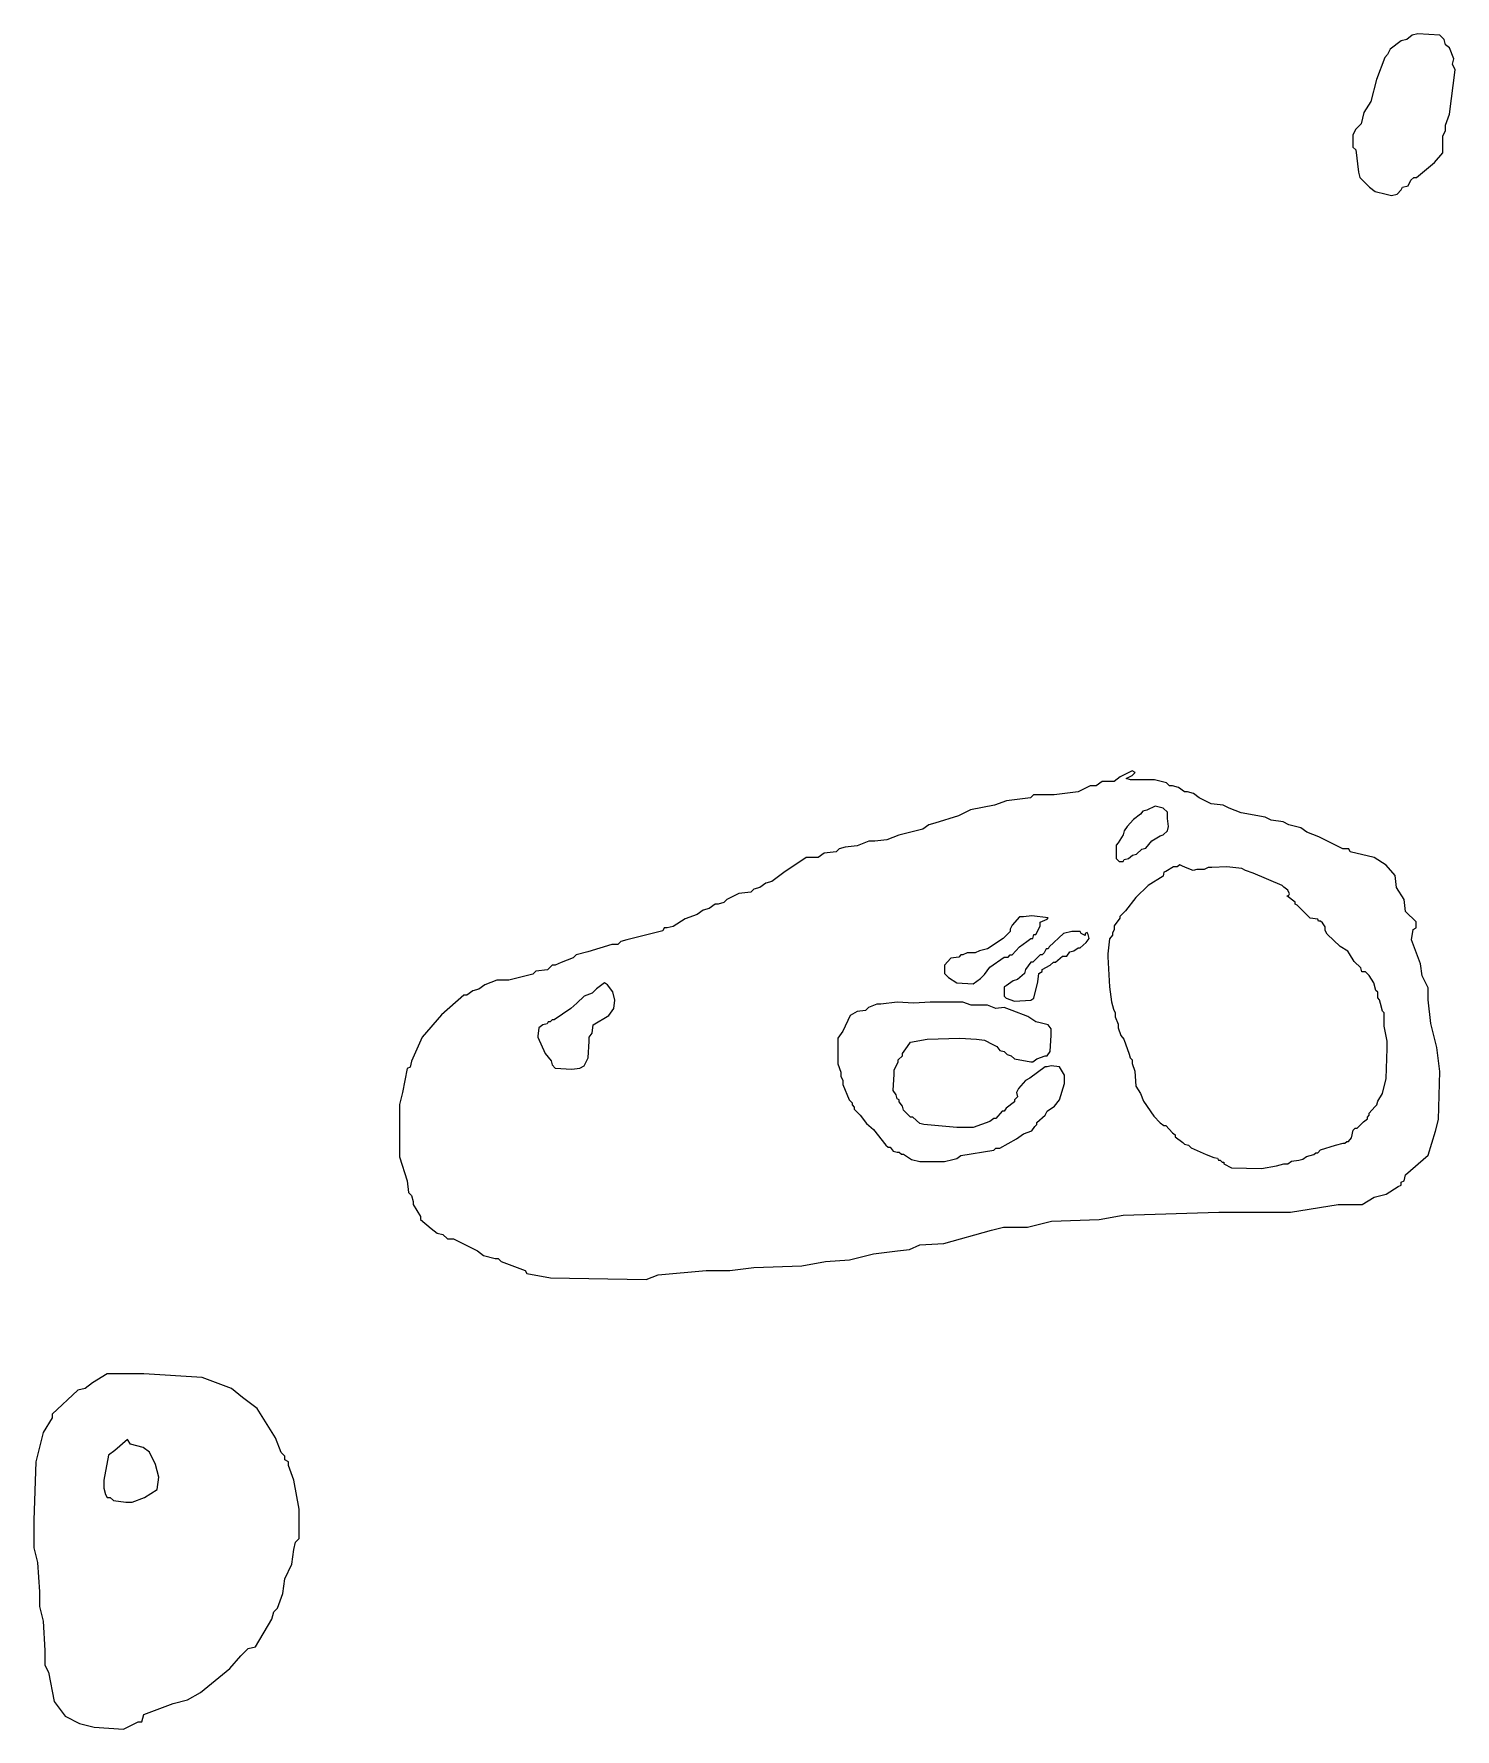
# Model space of a CAD drawing. Header units: metres. Extents: x 7.85 to 9.96, y 7.56 to 10.07.
import ezdxf

# ---------------------------------------------------------------- set-up
doc = ezdxf.new("R2010")
doc.units = ezdxf.units.M

msp = doc.modelspace()

# ---------------------------------------------------------------- linework, layer by layer
at = {"color": 31}
for points in [[(9.80474, 9.90306), (9.80884, 9.89896), (9.81294, 9.86619), (9.81499, 9.858), (9.82932, 9.84366), (9.83752, 9.83752), (9.8539, 9.83342), (9.86209, 9.83137), (9.87029, 9.83342), (9.87643, 9.83956), (9.87848, 9.84366), (9.88667, 9.84571), (9.89077, 9.8539), (9.89487, 9.858), (9.89896, 9.858), (9.92559, 9.88053), (9.93788, 9.89487), (9.93788, 9.91125), (9.93788, 9.91944), (9.94197, 9.92764), (9.94197, 9.93583), (9.94812, 9.95222), (9.95631, 10.0178), (9.95222, 10.026), (9.95426, 10.0341), (9.94812, 10.0505), (9.94197, 10.0546), (9.93993, 10.0628), (9.93378, 10.069), (9.90101, 10.071), (9.89282, 10.069), (9.88462, 10.0628), (9.87643, 10.0608), (9.86005, 10.0485), (9.85595, 10.0403), (9.85185, 10.0362), (9.83956, 10.0034), (9.83137, 9.97065), (9.82113, 9.95426), (9.81703, 9.93788), (9.80884, 9.92968), (9.80474, 9.92149), (9.80474, 9.90511)], [(8.39054, 8.40607), (8.40163, 8.37059), (8.40385, 8.35285), (8.40828, 8.34841), (8.4105, 8.33954), (8.4105, 8.33511), (8.42159, 8.31737), (8.42159, 8.31294), (8.43711, 8.29963), (8.44598, 8.29298), (8.45485, 8.29076), (8.4615, 8.28411), (8.47037, 8.28411), (8.50585, 8.26637), (8.51472, 8.25972), (8.53246, 8.25528), (8.53689, 8.25528), (8.54133, 8.25085), (8.5768, 8.23755), (8.57902, 8.23311), (8.6145, 8.22646), (8.75641, 8.22424), (8.77415, 8.23089), (8.84511, 8.23755), (8.88058, 8.23755), (8.91606, 8.24198), (8.98702, 8.2442), (9.0225, 8.25085), (9.05797, 8.25307), (9.09345, 8.26194), (9.12893, 8.26637), (9.14667, 8.26859), (9.16219, 8.27524), (9.19767, 8.27746), (9.26862, 8.29741), (9.28636, 8.30185), (9.32184, 8.30185), (9.35732, 8.31072), (9.42828, 8.31294), (9.46375, 8.31959), (9.60567, 8.32402), (9.67662, 8.32402), (9.7121, 8.32402), (9.78305, 8.33511), (9.81853, 8.33511), (9.83627, 8.3462), (9.85401, 8.35063), (9.87175, 8.36172), (9.87618, 8.36394), (9.87618, 8.36837), (9.88062, 8.37059), (9.88284, 8.37946), (9.9161, 8.40828), (9.92718, 8.44376), (9.93162, 8.4615), (9.93384, 8.53246), (9.9294, 8.56793), (9.92053, 8.60341), (9.9161, 8.63889), (9.9161, 8.65663), (9.90723, 8.67437), (9.90501, 8.69211), (9.89171, 8.72758), (9.89392, 8.74311), (9.89836, 8.74532), (9.89836, 8.75419), (9.88284, 8.76971), (9.88062, 8.78745), (9.86953, 8.80519), (9.86732, 8.82293), (9.85401, 8.83845), (9.83627, 8.84954), (9.80079, 8.85841), (9.79858, 8.86284), (9.78971, 8.86284), (9.75423, 8.88058), (9.73649, 8.88724), (9.72762, 8.89389), (9.70988, 8.89832), (9.70101, 8.90276), (9.68327, 8.90497), (9.6744, 8.90941), (9.63893, 8.91606), (9.62119, 8.92271), (9.61232, 8.92715), (9.59458, 8.92937), (9.57684, 8.93824), (9.56797, 8.94489), (9.5591, 8.9471), (9.55467, 8.9471), (9.5458, 8.95376), (9.53693, 8.95597), (9.53249, 8.95597), (9.52806, 8.96041), (9.51032, 8.96484), (9.47484, 8.96484), (9.46819, 8.96706), (9.47706, 8.9715), (9.48149, 8.97593), (9.47706, 8.97815), (9.45932, 8.96928), (9.45045, 8.96263), (9.43271, 8.96263), (9.42384, 8.95597), (9.41497, 8.95597), (9.39723, 8.9471), (9.36175, 8.94267), (9.34401, 8.94267), (9.33515, 8.94267), (9.33071, 8.94267), (9.32628, 8.93824), (9.2908, 8.9338), (9.27306, 8.92715), (9.23758, 8.9205), (9.21984, 8.91163), (9.18436, 8.90054), (9.17549, 8.89832), (9.16662, 8.89167), (9.13115, 8.8828), (9.11341, 8.87615), (9.09567, 8.87393), (9.0868, 8.87393), (9.06906, 8.86728), (9.05132, 8.86506), (9.04245, 8.86284), (9.03802, 8.85841), (9.02028, 8.85619), (9.01141, 8.84954), (8.99367, 8.84954), (8.96041, 8.82737), (8.94267, 8.81406), (8.9338, 8.81185), (8.92493, 8.80519), (8.91606, 8.80298), (8.91163, 8.79854), (8.89389, 8.79632), (8.87615, 8.78745), (8.87171, 8.78302), (8.86284, 8.7808), (8.85841, 8.7808), (8.84954, 8.77415), (8.84067, 8.77193), (8.8318, 8.76528), (8.81406, 8.75863), (8.79632, 8.74754), (8.78745, 8.74532), (8.78302, 8.74532), (8.7808, 8.74089), (8.74532, 8.73202), (8.72758, 8.72758), (8.71872, 8.72537), (8.71428, 8.72093), (8.70541, 8.72093), (8.66993, 8.70985), (8.65219, 8.70541), (8.64776, 8.70098), (8.63002, 8.69432), (8.62115, 8.68989), (8.61672, 8.68989), (8.61006, 8.68324), (8.59233, 8.68102), (8.58789, 8.67659), (8.55241, 8.66772), (8.53467, 8.66772), (8.51693, 8.66106), (8.50806, 8.65441), (8.4992, 8.65219), (8.49033, 8.64554), (8.48589, 8.64554), (8.45263, 8.61672), (8.4238, 8.58346), (8.40828, 8.54798), (8.40607, 8.53911), (8.40163, 8.53689), (8.39498, 8.50141), (8.39054, 8.48367), (8.39054, 8.41272), (8.39054, 8.40828)], [(7.84795, 7.82623), (7.85338, 7.8045), (7.8561, 7.76106), (7.8561, 7.73933), (7.86153, 7.71761), (7.86425, 7.67416), (7.86425, 7.65243), (7.86968, 7.64157), (7.87782, 7.59812), (7.89412, 7.5764), (7.91584, 7.56554), (7.93757, 7.5601), (7.98102, 7.55739), (8.00274, 7.56825), (8.00817, 7.56825), (8.01089, 7.57911), (8.05434, 7.59541), (8.07606, 7.60084), (8.09507, 7.6117), (8.13852, 7.647), (8.15481, 7.66601), (8.16567, 7.67687), (8.17654, 7.67959), (8.20098, 7.72032), (8.20369, 7.73118), (8.20912, 7.73662), (8.21727, 7.75834), (8.21998, 7.78006), (8.23085, 7.80179), (8.23356, 7.82351), (8.23628, 7.83438), (8.24171, 7.83981), (8.24171, 7.88326), (8.23356, 7.9267), (8.22542, 7.94843), (8.22542, 7.95386), (8.21998, 7.95658), (8.21998, 7.96201), (8.21455, 7.96744), (8.20641, 7.98916), (8.17925, 8.03261), (8.15753, 8.0489), (8.14123, 8.06248), (8.09778, 8.07878), (8.01089, 8.08421), (7.96744, 8.08421), (7.95658, 8.08421), (7.93485, 8.07063), (7.92399, 8.06248), (7.91313, 8.05977), (7.87511, 8.02446), (7.87511, 8.01903), (7.86153, 7.99731), (7.85067, 7.95386), (7.84795, 7.86696), (7.84795, 7.84524), (7.84795, 7.83438), (7.84795, 7.82894)]]:
    msp.add_lwpolyline(points, close=True, dxfattribs=at)
at = {"color": 227}
for points in [[(9.45326, 8.84844), (9.45784, 8.84387), (9.46393, 8.84387), (9.46545, 8.84692), (9.47155, 8.84844), (9.47764, 8.85301), (9.48373, 8.85453), (9.49135, 8.86215), (9.49745, 8.86367), (9.50659, 8.87434), (9.51877, 8.88196), (9.52335, 8.88348), (9.52944, 8.88957), (9.53096, 8.89567), (9.52944, 8.90785), (9.52944, 8.91395), (9.52944, 8.917), (9.52335, 8.92309), (9.51116, 8.92614), (9.49897, 8.92004), (9.49288, 8.91852), (9.48983, 8.91395), (9.47916, 8.90633), (9.47002, 8.89567), (9.46545, 8.88957), (9.46393, 8.88348), (9.45631, 8.87129), (9.45326, 8.86824), (9.45326, 8.85606), (9.45326, 8.84996)], [(9.19884, 8.67781), (9.20494, 8.67171), (9.21712, 8.6641), (9.2415, 8.66257), (9.25216, 8.67019), (9.25826, 8.67628), (9.26588, 8.68695), (9.2872, 8.70218), (9.2933, 8.70218), (9.29635, 8.70523), (9.29939, 8.70523), (9.31006, 8.71742), (9.32072, 8.72504), (9.32681, 8.72961), (9.32986, 8.72961), (9.33139, 8.7357), (9.33443, 8.7357), (9.34053, 8.74789), (9.34053, 8.75398), (9.35119, 8.75855), (9.35271, 8.76008), (9.32834, 8.76312), (9.31615, 8.7616), (9.31006, 8.7616), (9.29939, 8.74941), (9.29635, 8.74332), (9.29635, 8.74027), (9.28568, 8.72961), (9.26283, 8.71437), (9.25064, 8.71132), (9.24455, 8.70828), (9.23236, 8.70828), (9.22626, 8.70523), (9.22322, 8.70523), (9.22017, 8.70218), (9.20798, 8.70066), (9.19884, 8.69), (9.19884, 8.67933)], [(9.2872, 8.64429), (9.29025, 8.64124), (9.30244, 8.63667), (9.32681, 8.6382), (9.33139, 8.64124), (9.33748, 8.66562), (9.339, 8.67781), (9.34357, 8.68085), (9.34357, 8.6839), (9.35576, 8.69), (9.36033, 8.69457), (9.36338, 8.69457), (9.37404, 8.70371), (9.38014, 8.70371), (9.38471, 8.7098), (9.3908, 8.71132), (9.3969, 8.71589), (9.39994, 8.71589), (9.40908, 8.72351), (9.41365, 8.72961), (9.41213, 8.7357), (9.41061, 8.73875), (9.40756, 8.73722), (9.40756, 8.73418), (9.40147, 8.73722), (9.39994, 8.74027), (9.38775, 8.74027), (9.37557, 8.73722), (9.35424, 8.71742), (9.35271, 8.71437), (9.34967, 8.71437), (9.34662, 8.70828), (9.34357, 8.70523), (9.34053, 8.70523), (9.32986, 8.69457), (9.32681, 8.69457), (9.3192, 8.6839), (9.31767, 8.67781), (9.30701, 8.66867), (9.30092, 8.66714), (9.29025, 8.65953), (9.2872, 8.658), (9.2872, 8.64581)], [(8.59554, 8.58335), (8.6062, 8.55898), (8.61534, 8.54831), (8.61687, 8.54222), (8.62144, 8.53765), (8.64581, 8.53612), (8.658, 8.53765), (8.6641, 8.54069), (8.67019, 8.55288), (8.67171, 8.57726), (8.67171, 8.58335), (8.67628, 8.58945), (8.67781, 8.60163), (8.70066, 8.61534), (8.70828, 8.62601), (8.7098, 8.6382), (8.70675, 8.65038), (8.69914, 8.66105), (8.69457, 8.6641), (8.68238, 8.65496), (8.67628, 8.64886), (8.6641, 8.64429), (8.65343, 8.63363), (8.64429, 8.62601), (8.61991, 8.60925), (8.61687, 8.60925), (8.61382, 8.6062), (8.61077, 8.6062), (8.60925, 8.60316), (8.60316, 8.60163), (8.59706, 8.59706), (8.59554, 8.58487)], [(9.0404, 8.54374), (9.04497, 8.53155), (9.04497, 8.52546), (9.04802, 8.51936), (9.04802, 8.51327), (9.05716, 8.49042), (9.06173, 8.48585), (9.06173, 8.4828), (9.06477, 8.47975), (9.06477, 8.47671), (9.07392, 8.46757), (9.08306, 8.45538), (9.09372, 8.44624), (9.112, 8.42338), (9.11505, 8.42034), (9.1181, 8.42034), (9.12267, 8.41424), (9.12876, 8.41272), (9.13181, 8.41272), (9.13485, 8.40967), (9.1379, 8.40967), (9.15009, 8.40206), (9.16228, 8.39901), (9.18665, 8.39901), (9.19884, 8.39901), (9.21103, 8.40206), (9.21712, 8.40358), (9.22322, 8.40815), (9.27197, 8.41577), (9.27502, 8.41881), (9.28111, 8.41881), (9.30549, 8.43253), (9.31615, 8.44014), (9.32834, 8.44471), (9.33291, 8.45081), (9.33596, 8.45385), (9.33596, 8.4569), (9.34814, 8.46757), (9.35119, 8.47366), (9.36186, 8.48128), (9.36947, 8.49042), (9.37709, 8.51479), (9.37709, 8.52698), (9.36947, 8.53917), (9.35728, 8.54069), (9.35119, 8.53917), (9.34814, 8.53917), (9.32529, 8.52241), (9.3192, 8.51936), (9.30853, 8.50718), (9.30549, 8.50108), (9.30701, 8.49499), (9.30244, 8.49042), (9.30244, 8.48737), (9.29025, 8.47823), (9.2872, 8.47366), (9.28416, 8.47366), (9.27502, 8.463), (9.27197, 8.463), (9.26588, 8.45842), (9.2415, 8.44928), (9.21712, 8.44928), (9.16837, 8.45385), (9.16228, 8.45538), (9.15161, 8.46452), (9.14857, 8.46452), (9.1379, 8.47518), (9.13638, 8.48128), (9.13181, 8.48737), (9.13181, 8.49042), (9.12876, 8.49194), (9.12724, 8.49804), (9.12267, 8.50413), (9.12419, 8.52851), (9.12419, 8.5346), (9.13028, 8.54679), (9.13028, 8.54983), (9.13638, 8.55593), (9.13638, 8.55898), (9.144, 8.56964), (9.14857, 8.57573), (9.17294, 8.5803), (9.22169, 8.58183), (9.24607, 8.5803), (9.25826, 8.57878), (9.27045, 8.57269), (9.27654, 8.56964), (9.28111, 8.56355), (9.2872, 8.56202), (9.29177, 8.55745), (9.29787, 8.55593), (9.30244, 8.55136), (9.32681, 8.54679), (9.32986, 8.54679), (9.33596, 8.55136), (9.34814, 8.55593), (9.35119, 8.55593), (9.35576, 8.56202), (9.35728, 8.5864), (9.35728, 8.59249), (9.35728, 8.59554), (9.35271, 8.60163), (9.34053, 8.60468), (9.33443, 8.6062), (9.32224, 8.61382), (9.29939, 8.62296), (9.2872, 8.62753), (9.27502, 8.62601), (9.26283, 8.63058), (9.23845, 8.63058), (9.22626, 8.63515), (9.17751, 8.63515), (9.15314, 8.63363), (9.12876, 8.63515), (9.10439, 8.6321), (9.09829, 8.6321), (9.0861, 8.62753), (9.08153, 8.62296), (9.06934, 8.62144), (9.05868, 8.61534), (9.04802, 8.59249), (9.0404, 8.58183), (9.0404, 8.55745), (9.0404, 8.54526)], [(7.9519, 7.91475), (7.95422, 7.90546), (7.95654, 7.90082), (7.96118, 7.90082), (7.96583, 7.89617), (7.9844, 7.89385), (7.99369, 7.89385), (8.01226, 7.90082), (8.03083, 7.91243), (8.03316, 7.931), (8.02851, 7.94957), (8.01923, 7.96815), (8.00994, 7.97511), (7.99137, 7.97976), (7.98672, 7.98672), (7.96815, 7.97047), (7.95886, 7.9635), (7.9519, 7.92636), (7.9519, 7.91707)]]:
    msp.add_lwpolyline(points, close=True, dxfattribs=at)
at = {"color": 224}
msp.add_lwpolyline([(9.44102, 8.7027), (9.4438, 8.65821), (9.44658, 8.63596), (9.44936, 8.62484), (9.45214, 8.61928), (9.45214, 8.61371), (9.45631, 8.60259), (9.45631, 8.59703), (9.46049, 8.5859), (9.46466, 8.58034), (9.473, 8.5581), (9.47439, 8.55253), (9.47717, 8.54975), (9.47717, 8.54419), (9.48134, 8.53307), (9.48273, 8.51082), (9.48968, 8.4997), (9.49386, 8.48857), (9.50915, 8.46633), (9.51888, 8.45659), (9.52444, 8.45242), (9.52723, 8.45242), (9.53696, 8.4413), (9.54113, 8.43852), (9.54113, 8.43574), (9.55225, 8.4274), (9.55503, 8.42461), (9.5606, 8.42322), (9.56477, 8.41905), (9.58701, 8.40932), (9.59814, 8.40515), (9.6037, 8.40376), (9.60509, 8.40098), (9.60787, 8.40098), (9.61065, 8.3982), (9.61343, 8.3982), (9.61343, 8.39542), (9.62456, 8.38985), (9.66905, 8.38846), (9.6913, 8.39263), (9.70242, 8.39542), (9.70798, 8.39542), (9.71354, 8.39959), (9.72467, 8.40098), (9.73023, 8.40237), (9.73579, 8.40654), (9.74691, 8.40932), (9.74969, 8.4121), (9.75248, 8.4121), (9.75665, 8.41627), (9.77889, 8.42322), (9.79002, 8.42601), (9.7928, 8.42601), (9.79558, 8.42879), (9.79836, 8.42879), (9.80253, 8.43435), (9.80531, 8.44547), (9.80809, 8.44825), (9.81087, 8.44825), (9.82061, 8.45799), (9.82617, 8.46216), (9.82617, 8.46494), (9.82895, 8.46772), (9.82895, 8.4705), (9.83729, 8.48023), (9.84007, 8.48301), (9.84146, 8.48857), (9.84842, 8.4997), (9.85398, 8.52194), (9.85537, 8.56644), (9.85537, 8.57756), (9.8512, 8.59981), (9.8512, 8.61093), (9.8512, 8.61649), (9.8512, 8.61928), (9.84842, 8.62206), (9.84563, 8.63318), (9.84424, 8.63874), (9.84146, 8.64152), (9.84146, 8.64708), (9.84146, 8.64986), (9.83868, 8.65265), (9.8359, 8.66377), (9.82895, 8.67489), (9.82339, 8.68045), (9.81783, 8.68045), (9.81644, 8.68602), (9.8067, 8.69575), (9.79975, 8.70687), (9.79697, 8.71104), (9.78585, 8.718), (9.76638, 8.73607), (9.7636, 8.74163), (9.7636, 8.74719), (9.75943, 8.75276), (9.75665, 8.75554), (9.75387, 8.75554), (9.75248, 8.75832), (9.74135, 8.75971), (9.72189, 8.77917), (9.71911, 8.78056), (9.71911, 8.78335), (9.70659, 8.79308), (9.70937, 8.79308), (9.71076, 8.79586), (9.70798, 8.80142), (9.70242, 8.80559), (9.69964, 8.80837), (9.65654, 8.82645), (9.64541, 8.83062), (9.63985, 8.8334), (9.6176, 8.83618), (9.59536, 8.83479), (9.5898, 8.83479), (9.58423, 8.83201), (9.57311, 8.83201), (9.56755, 8.83062), (9.55642, 8.83479), (9.55086, 8.83757), (9.54808, 8.83896), (9.54391, 8.83618), (9.53835, 8.83618), (9.52723, 8.82923), (9.52444, 8.82784), (9.52305, 8.82228), (9.50081, 8.80837), (9.48273, 8.7903), (9.46744, 8.77083), (9.46188, 8.76527), (9.45909, 8.76249), (9.45909, 8.75971), (9.45075, 8.74858), (9.45075, 8.74302), (9.44797, 8.73746), (9.44797, 8.73468), (9.4438, 8.72912), (9.44102, 8.70687), (9.44102, 8.70409)], close=True, dxfattribs=at)

doc.saveas('drawing.dxf')
